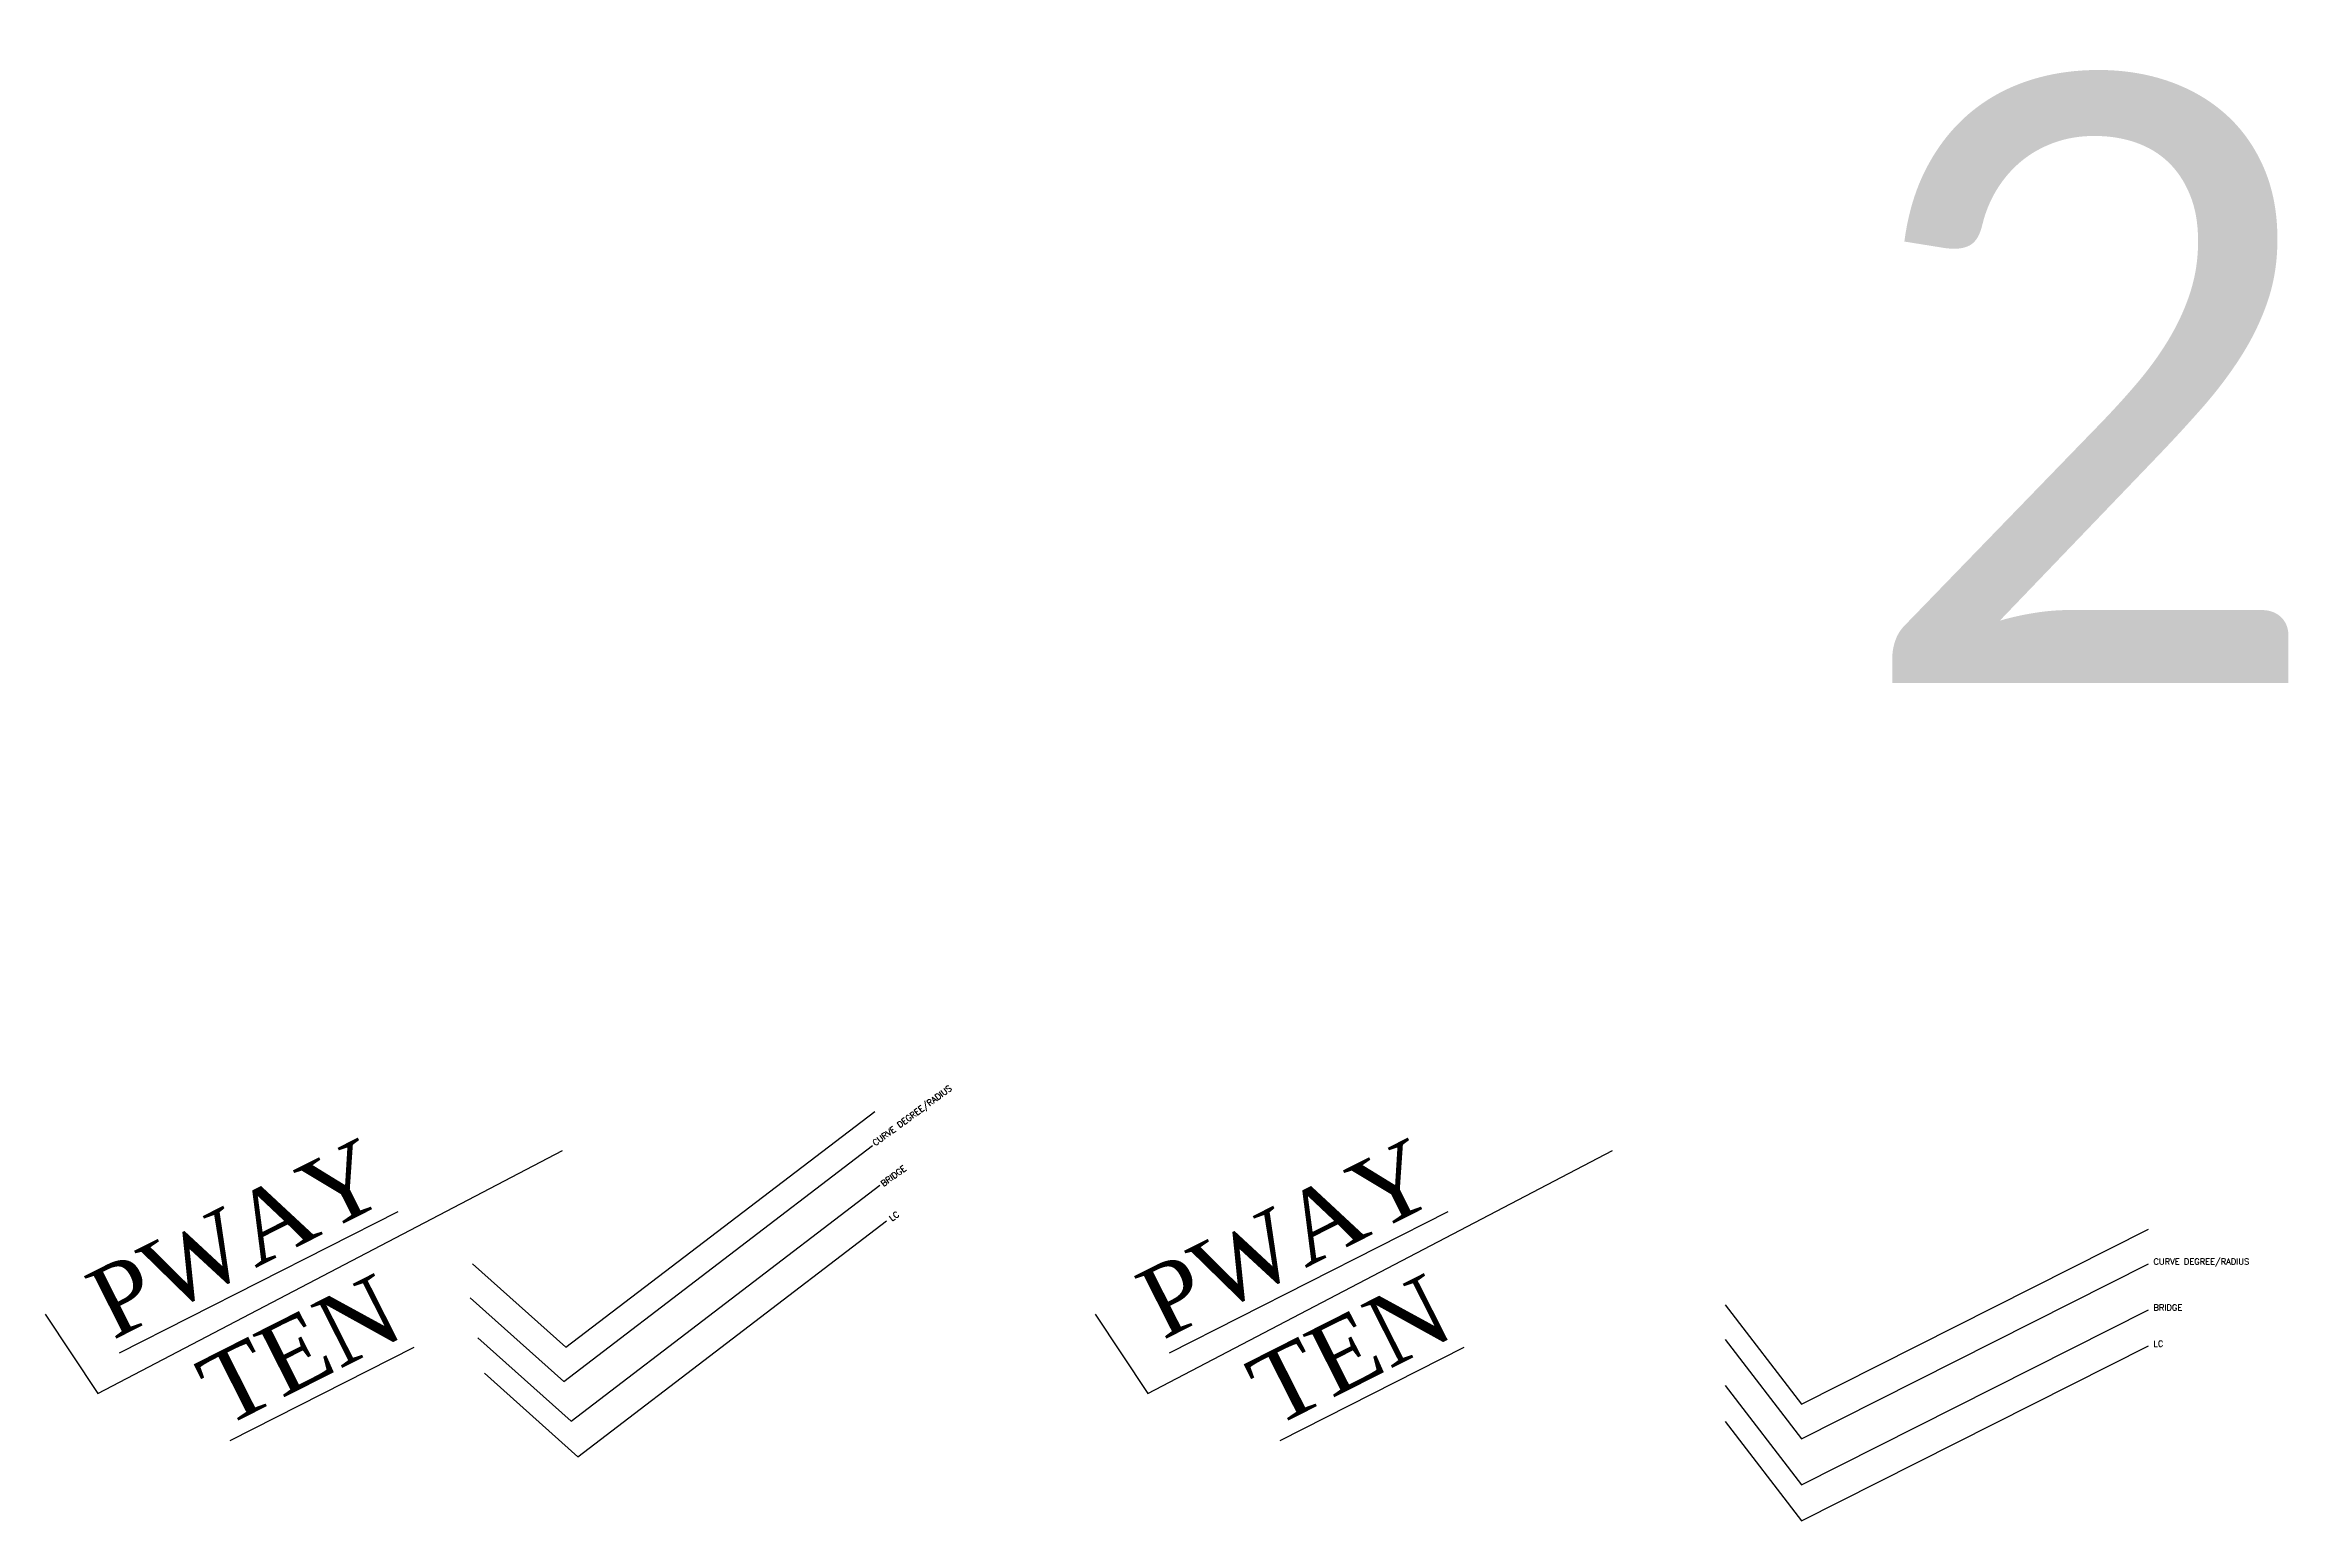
# Model space of a CAD drawing. Header units: feet. Extents: x 518 to 4809, y -2385 to -1535.
# Drawn here: x 3236 to 3981, y -2022 to -1535 of the extents above; entities that cross this region are included whole.
import ezdxf
from ezdxf.enums import TextEntityAlignment as Align

# ---------------------------------------------------------------- set-up
doc = ezdxf.new("R2010")
doc.units = ezdxf.units.FT
doc.header["$LTSCALE"] = 12
doc.header["$MEASUREMENT"] = 0
doc.layers.get('0').update_dxf_attribs({"linetype": 'CONTINUOUS'})
doc.styles.add('Legend', font='calibri.ttf')
doc.styles.add('RS', font='romans')
doc.styles.add('TI', font='times.ttf')

msp = doc.modelspace()

# ---------------------------------------------------------------- linework, layer by layer
at = {"color": 2}
for p, q in [((3408.38254, -1964.93911), (3510.39439, -1886.96016)), ((3407.62431, -1976.19336), (3509.63615, -1898.21441)), ((3410.09306, -1989.35405), (3512.10491, -1911.3751)), ((3412.29679, -2001.10191), (3514.30864, -1923.12295)), ((3816.6839, -1983.67699), (3931.32392, -1925.84275)), ((3377.52514, -1937.34876), (3408.38254, -1964.93911)), ((3816.6839, -1995.14844), (3931.32392, -1937.3142)), ((3376.7669, -1948.60301), (3407.62431, -1976.19336)), ((3791.44231, -1950.87045), (3816.6839, -1983.67699)), ((3816.6839, -2010.34627), (3931.32392, -1952.51203)), ((3379.23566, -1961.76369), (3410.09306, -1989.35405)), ((3791.44231, -1962.34189), (3816.6839, -1995.14844)), ((3816.6839, -2022.29903), (3931.32392, -1964.46479)), ((3381.43939, -1973.51155), (3412.29679, -2001.10191)), ((3791.44231, -1977.53972), (3816.6839, -2010.34627)), ((3791.44231, -1989.49248), (3816.6839, -2022.29903))]:
    msp.add_line(p, q, dxfattribs=at)
for points in [[(3236.23379, -1953.96643), (3253.65158, -1980.21126), (3407.18669, -1899.90989)], [(3583.23685, -1953.96643), (3600.65464, -1980.21126), (3754.18975, -1899.90989)]]:
    msp.add_lwpolyline(points)

# ---------------------------------------------------------------- texts
at = {"style": 'Legend'}
msp.add_text('2026', height=200.24478, dxfattribs=at).set_placement((4149.0562, -1641.15564), align=Align.MIDDLE)
at = {"style": 'RS'}
for s, p in [('CURVE DEGREE/RADIUS', (3510.60862, -1898.48558)), ('BRIDGE', (3513.37175, -1911.9296)), ('LC', (3516.12069, -1923.37922))]:
    msp.add_text(s, height=2, rotation=36.24052531, dxfattribs=at).set_placement(p)
at = {"linetype": 'Continuous', "style": 'TI'}
for s, p in [('%%UPWAY', (3258.68967, -1962.62072)), ('%%UPWAY', (3605.69273, -1962.62072)), ('%%UTEN', (3295.24788, -1991.58079)), ('%%UTEN', (3642.25094, -1991.58079))]:
    msp.add_text(s, height=23.230457, rotation=26.84711564, dxfattribs=at).set_placement(p)
at = {"style": 'RS'}
for s, p in [('CURVE DEGREE/RADIUS', (3933.00534, -1937.5927)), ('BRIDGE', (3933.00534, -1952.79053)), ('LC', (3933.00534, -1964.74329))]:
    msp.add_text(s, height=2, dxfattribs=at).set_placement(p)

doc.saveas('drawing.dxf')
